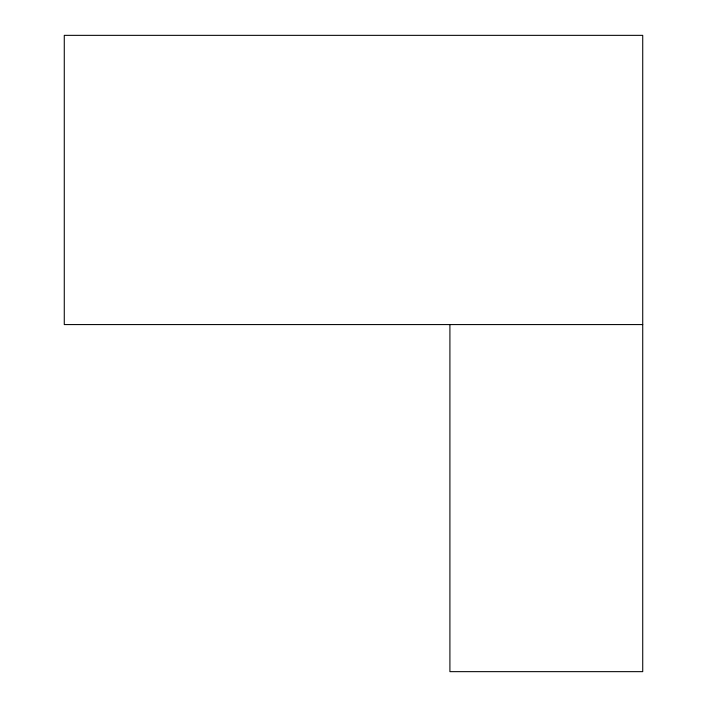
<?xml version="1.0" encoding="UTF-8"?>
<svg xmlns="http://www.w3.org/2000/svg" width="707" height="707" viewBox="0 0 707 707"><rect width="100%" height="100%" fill="white"/><g stroke="black" fill="none" stroke-linecap="round" stroke-linejoin="round"><path stroke-width="1.06" d="M642.725 324.575L64.275 324.575L64.275 35.35L642.725 35.35L642.725 671.65L449.908 671.65L449.908 324.575"/></g></svg>
